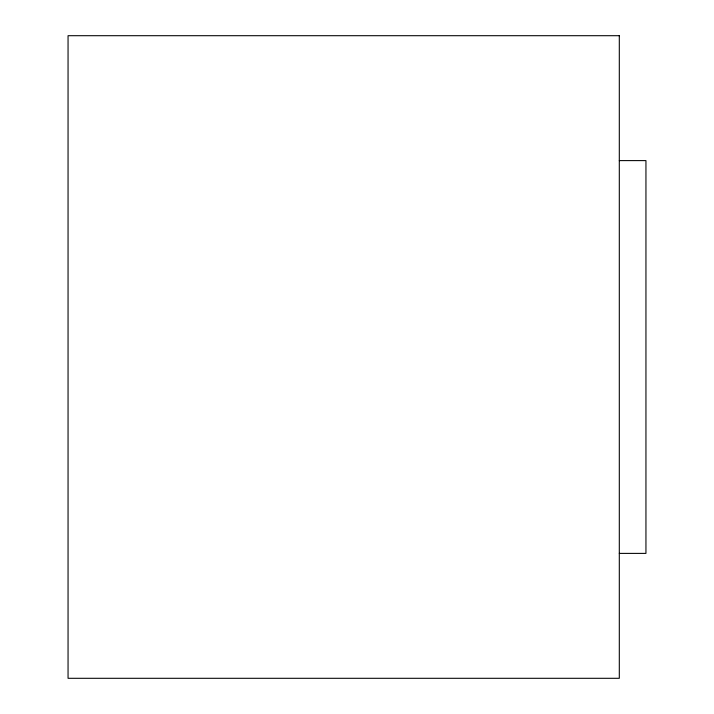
<?xml version="1.0" encoding="UTF-8"?>
<svg xmlns="http://www.w3.org/2000/svg" width="714" height="714" viewBox="0 0 714 714"><rect width="100%" height="100%" fill="white"/><g stroke="black" fill="none" stroke-linecap="round" stroke-linejoin="round"><path stroke-width="1.07" d="M619.306 160.605L645.947 160.605L645.947 553.395L619.306 553.395M619.306 35.7L68.053 35.7L68.053 678.3L619.306 678.3L619.306 35.7"/></g></svg>
